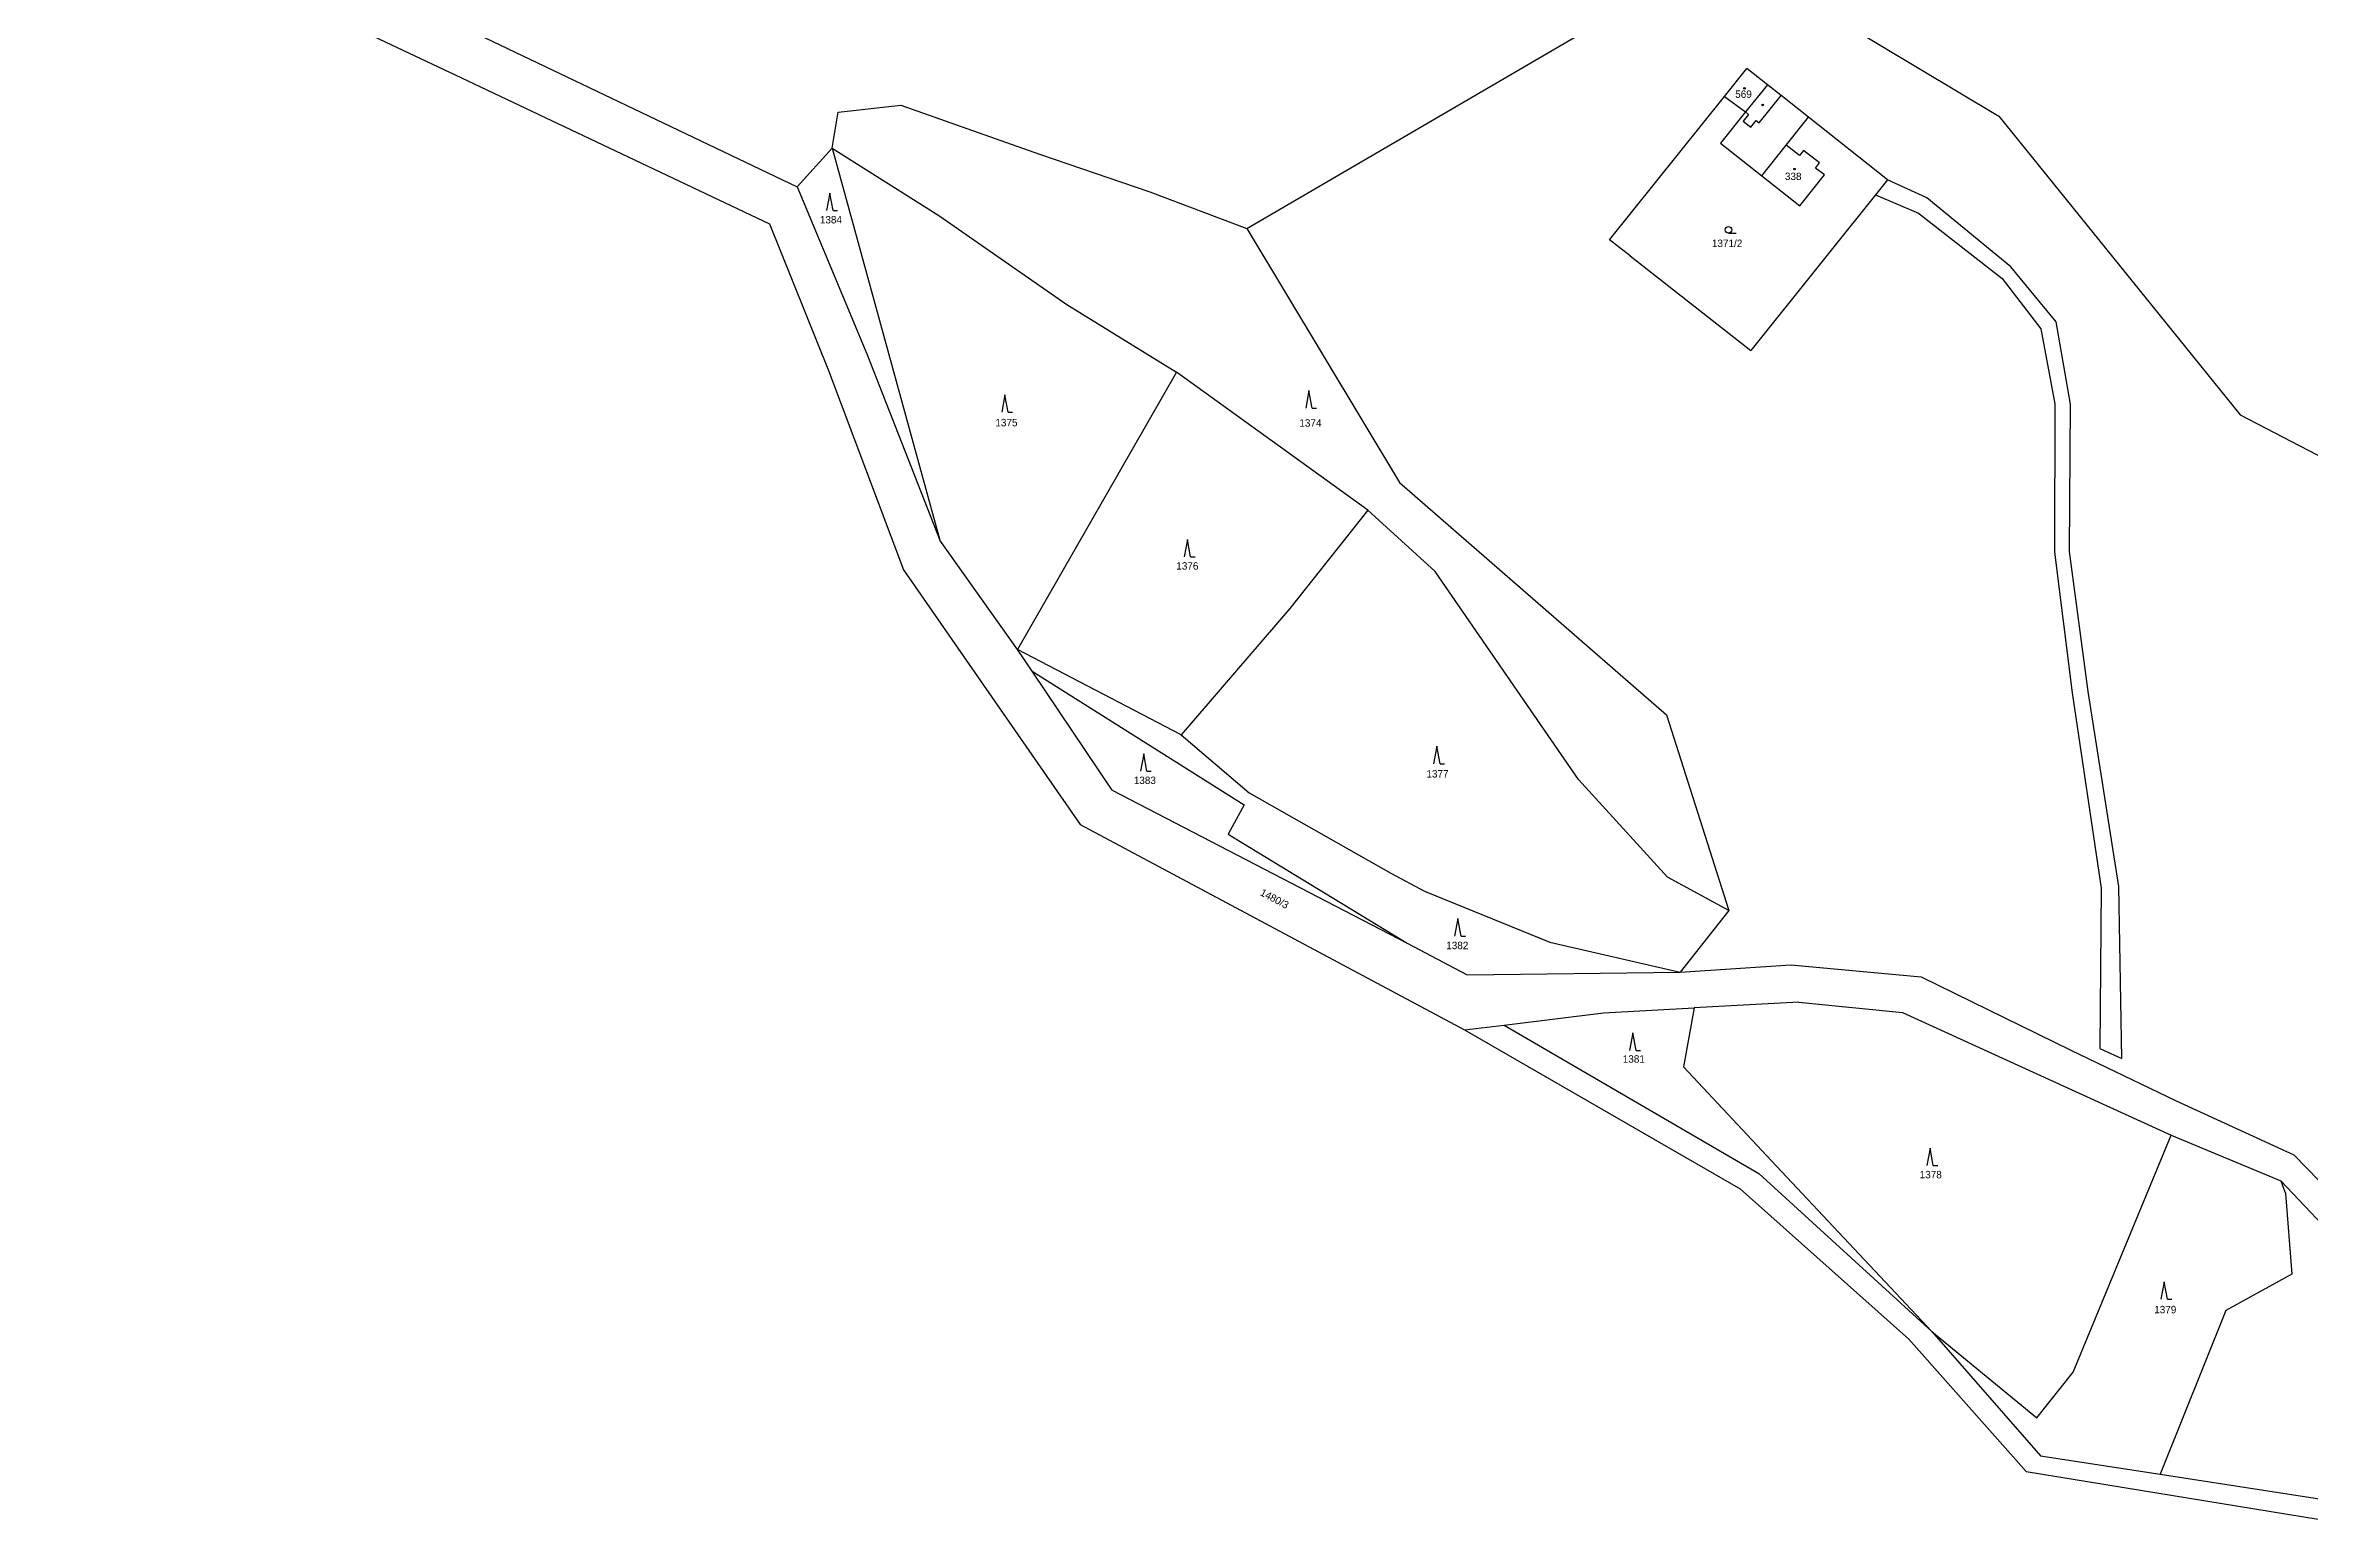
# Model space of a CAD drawing. Extents: x -820725 to -814908, y -1038210 to -1035296.
# Drawn here: x -819941 to -819423, y -1036396 to -1036058 of the extents above; entities that cross this region are included whole.
import ezdxf
from ezdxf.enums import TextEntityAlignment as Align

# ---------------------------------------------------------------- set-up
doc = ezdxf.new("R2010")
doc.units = 0
doc.header["$MEASUREMENT"] = 0
doc.linetypes.add('0_051C', pattern=[0])
for name, color, linetype in [('18', 1, 'CONTINUOUS'), ('21800', 1, 'CONTINUOUS'), ('21900', 1, 'CONTINUOUS'), ('23700', 1, 'CONTINUOUS'), ('304', 1, 'CONTINUOUS'), ('308', 1, 'CONTINUOUS'), ('402', 1, 'CONTINUOUS'), ('404', 1, 'CONTINUOUS')]:
    doc.layers.add(name, color=color, linetype=linetype)

# ---------------------------------------------------------------- blocks, each defined once
blk = doc.blocks.new('4_02$0')
at = {"layer": '404', "color": 255, "linetype": 'Continuous'}
blk.add_circle((-0.01, 0), 0.175, dxfattribs=at)
blk = doc.blocks.new('3_08$5')
at = {"layer": '308', "color": 255, "linetype": 'Continuous'}
for p, q in [((0, 4), (-0.75, 0)), ((0.75, 0), (0, 4)), ((0.75, 0), (1.75, 0))]:
    blk.add_line(p, q, dxfattribs=at)
blk = doc.blocks.new('3_04$3')
at = {"layer": '304', "color": 255, "linetype": 'Continuous'}
blk.add_line((0.01, 0), (1.76, 0), dxfattribs=at)
blk.add_circle((0.01, 0.75), 0.75, dxfattribs=at)

msp = doc.modelspace()

# ---------------------------------------------------------------- linework, layer by layer
at = {"layer": '21800', "color": 255, "linetype": 'Continuous'}
for p, q in [((-819549.39, -1036075.72), (-819544.38, -1036069.46)), ((-819551.81, -1036073.79), (-819553.03, -1036075.31)), ((-819553.03, -1036075.31), (-819551.27, -1036076.71)), ((-819552.51, -1036073.22), (-819551.81, -1036073.79)), ((-819551.27, -1036076.71), (-819550.05, -1036075.19)), ((-819550.05, -1036075.19), (-819549.39, -1036075.72)), ((-819548.76, -1036087.83), (-819543.18, -1036080.79))]:
    msp.add_line(p, q, dxfattribs=at)
at = {"layer": '21900', "color": 3, "linetype": 'Continuous'}
for p, q in [((-819941.38, -1036020.48), (-819846.18, -1036065.37)), ((-819666.58, -1036099.89), (-819557.72, -1036036.3)), ((-819557.72, -1036036.3), (-819494.54, -1036074.19)), ((-819849.25, -1036052.2), (-819769.39, -1036090.34)), ((-819846.18, -1036065.37), (-819775.73, -1036098.84)), ((-819557.33, -1036069.66), (-819552.2, -1036063.26)), ((-819547.51, -1036066.98), (-819552.51, -1036073.22)), ((-819547.51, -1036066.98), (-819552.2, -1036063.26)), ((-819544.38, -1036069.46), (-819547.51, -1036066.98)), ((-819760.01, -1036073.3), (-819745.71, -1036071.65)), ((-819745.71, -1036071.65), (-819713.96, -1036082.88)), ((-819583.63, -1036102.45), (-819557.33, -1036069.66)), ((-819557.33, -1036069.66), (-819552.51, -1036073.22)), ((-819538.13, -1036074.42), (-819544.38, -1036069.46)), ((-819761.38, -1036081.47), (-819760.01, -1036073.3)), ((-819552.51, -1036073.22), (-819558.21, -1036080.32)), ((-819543.18, -1036080.79), (-819538.13, -1036074.42)), ((-819520.06, -1036088.74), (-819538.13, -1036074.42)), ((-819494.54, -1036074.19), (-819439.39, -1036142.52)), ((-819769.39, -1036090.34), (-819761.38, -1036081.47)), ((-819761.38, -1036081.47), (-819737.01, -1036096.91)), ((-819761.38, -1036081.47), (-819736.79, -1036171.22)), ((-819713.96, -1036082.88), (-819688.72, -1036091.46)), ((-819558.21, -1036080.32), (-819548.76, -1036087.83)), ((-819540.13, -1036083.19), (-819543.18, -1036080.79)), ((-819539.21, -1036082.01), (-819540.13, -1036083.19)), ((-819535.58, -1036084.87), (-819539.21, -1036082.01)), ((-819548.76, -1036087.83), (-819540.05, -1036094.67)), ((-819540.05, -1036094.67), (-819534.47, -1036087.64)), ((-819536.5, -1036086.04), (-819535.58, -1036084.87)), ((-819534.47, -1036087.64), (-819536.5, -1036086.04)), ((-819769.39, -1036090.34), (-819753.49, -1036128.56)), ((-819688.72, -1036091.46), (-819666.58, -1036099.89)), ((-819520.06, -1036088.74), (-819551.28, -1036127.79)), ((-819737.01, -1036096.91), (-819707.73, -1036117.25)), ((-819775.73, -1036098.84), (-819762.27, -1036132.35)), ((-819666.58, -1036099.89), (-819631.63, -1036158.04)), ((-819578.91, -1036106.15), (-819583.63, -1036102.45)), ((-819578.91, -1036106.15), (-819551.28, -1036127.79)), ((-819707.73, -1036117.25), (-819682.68, -1036132.72)), ((-819753.49, -1036128.56), (-819736.79, -1036171.22)), ((-819762.27, -1036132.35), (-819745.09, -1036177.96)), ((-819682.68, -1036132.72), (-819719.03, -1036196.23)), ((-819638.89, -1036164.35), (-819682.68, -1036132.72)), ((-819439.39, -1036142.52), (-819342.32, -1036193.06)), ((-819631.63, -1036158.04), (-819570.58, -1036211.14)), ((-819638.89, -1036164.35), (-819656.74, -1036186.81)), ((-819623.49, -1036178.37), (-819638.89, -1036164.35)), ((-819719.03, -1036196.23), (-819736.79, -1036171.22)), ((-819745.09, -1036177.96), (-819704.72, -1036236.28)), ((-819590.7, -1036225.99), (-819623.49, -1036178.37)), ((-819656.74, -1036186.81), (-819681.6, -1036215.76)), ((-819715.7, -1036201.16), (-819719.03, -1036196.23)), ((-819681.6, -1036215.76), (-819719.03, -1036196.23)), ((-819697.35, -1036228.37), (-819715.7, -1036201.16)), ((-819715.7, -1036201.16), (-819667.16, -1036231.78)), ((-819570.58, -1036211.14), (-819556.29, -1036255.96)), ((-819681.6, -1036215.76), (-819666.01, -1036229.02)), ((-819570.37, -1036248.29), (-819590.7, -1036225.99)), ((-819697.35, -1036228.37), (-819629.93, -1036263.43)), ((-819667.16, -1036231.78), (-819670.85, -1036238.5)), ((-819666.01, -1036229.02), (-819633.62, -1036247.38)), ((-819704.72, -1036236.28), (-819616.77, -1036283.28)), ((-819670.85, -1036238.5), (-819629.93, -1036263.43)), ((-819633.62, -1036247.38), (-819625.91, -1036251.51)), ((-819556.29, -1036255.96), (-819570.37, -1036248.29)), ((-819625.91, -1036251.51), (-819597.29, -1036263.17)), ((-819556.29, -1036255.96), (-819567.46, -1036270.04)), ((-819629.93, -1036263.43), (-819616.16, -1036270.68)), ((-819597.29, -1036263.17), (-819567.46, -1036270.04)), ((-819567.46, -1036270.04), (-819542.17, -1036268.38)), ((-819542.17, -1036268.38), (-819512.32, -1036271.11)), ((-819616.16, -1036270.68), (-819567.46, -1036270.04)), ((-819512.32, -1036271.11), (-819478.1, -1036287.93)), ((-819607.72, -1036282.21), (-819584.96, -1036279.35)), ((-819584.96, -1036279.35), (-819564.24, -1036278.21)), ((-819564.24, -1036278.21), (-819566.72, -1036291.73)), ((-819540.31, -1036276.9), (-819564.24, -1036278.21)), ((-819540.31, -1036276.9), (-819516.58, -1036279.27)), ((-819516.58, -1036279.27), (-819455.18, -1036307.36)), ((-819616.77, -1036283.28), (-819607.72, -1036282.21)), ((-819616.77, -1036283.28), (-819553.7, -1036319.61)), ((-819607.72, -1036282.21), (-819549.49, -1036316.15)), ((-819478.1, -1036287.93), (-819453.98, -1036299.52)), ((-819566.72, -1036291.73), (-819545.44, -1036314.43)), ((-819453.98, -1036299.52), (-819427.06, -1036311.83)), ((-819477.55, -1036361.6), (-819455.18, -1036307.36)), ((-819455.18, -1036307.36), (-819430.1, -1036317.79)), ((-819509.93, -1036352.28), (-819549.49, -1036316.15)), ((-819545.44, -1036314.43), (-819509.93, -1036352.28)), ((-819427.06, -1036311.83), (-819421.33, -1036317.77)), ((-819553.7, -1036319.61), (-819515.16, -1036354)), ((-819430.1, -1036317.79), (-819412.04, -1036336.88)), ((-819430.1, -1036317.79), (-819429, -1036320.69)), ((-819429, -1036320.69), (-819427.54, -1036339.17)), ((-819427.54, -1036339.17), (-819442.65, -1036347.45)), ((-819509.93, -1036352.28), (-819485.07, -1036380.71)), ((-819509.93, -1036352.28), (-819485.85, -1036372)), ((-819442.65, -1036347.45), (-819457.7, -1036384.93)), ((-819515.16, -1036354), (-819488.3, -1036384.31)), ((-819485.85, -1036372), (-819477.55, -1036361.6)), ((-819485.07, -1036380.71), (-819457.7, -1036384.93)), ((-819488.3, -1036384.31), (-819417.8, -1036395.8)), ((-819457.7, -1036384.93), (-819416.8, -1036391.23))]:
    msp.add_line(p, q, dxfattribs=at)
at = {"layer": '23700', "color": 255, "linetype": '0_051C'}
msp.add_lwpolyline([(-819520.06, -1036088.74), (-819522.78, -1036092.15), (-819512.93, -1036096.41), (-819493.82, -1036111.32), (-819484.95, -1036122.86), (-819481.77, -1036140), (-819481.86, -1036173.97), (-819477.79, -1036206.13), (-819471.17, -1036250.83), (-819471.5, -1036287.5), (-819466.46, -1036289.81), (-819467.13, -1036250.44), (-819474.13, -1036205.79), (-819478.43, -1036173.8), (-819478.14, -1036140.07), (-819481.47, -1036121.23), (-819491.81, -1036108.68), (-819511.06, -1036092.86), (-819520.06, -1036088.74)], close=True, dxfattribs=at)

# ---------------------------------------------------------------- block references
at = {"layer": '304', "color": 0, "linetype": 'ByBlock'}
msp.add_blockref('3_04$3', (-819556.39, -1036100.95), dxfattribs=at)
at = {"layer": '308', "color": 0, "linetype": 'ByBlock'}
for p in [(-819761.96, -1036095.79), (-819721.89, -1036141.93), (-819652.36, -1036140.96), (-819680.17, -1036175.03), (-819690.16, -1036224.09), (-819623.13, -1036222.36), (-819618.3, -1036261.79), (-819578.26, -1036287.95), (-819510.3, -1036314.31), (-819456.76, -1036344.88)]:
    msp.add_blockref('3_08$5', p, dxfattribs=at)
at = {"layer": '402', "color": 0, "linetype": 'ByBlock'}
msp.add_blockref('4_02$0', (-819548.57, -1036071.61), dxfattribs=at)
at = {"layer": '404', "color": 0, "linetype": 'ByBlock'}
for p in [(-819552.73, -1036067.82), (-819541.29, -1036086.29)]:
    msp.add_blockref('4_02$0', p, dxfattribs=at)

# ---------------------------------------------------------------- texts
at = {"layer": '18', "color": 255, "linetype": 'Continuous'}
for s, p in [('569', (-819552.97, -1036070.5)), ('338', (-819541.6, -1036089.31)), ('1384', (-819761.7, -1036099.23)), ('1371/2', (-819556.72, -1036104.63)), ('1375', (-819721.55, -1036145.66)), ('1374', (-819652.02, -1036145.74)), ('1376', (-819680.17, -1036178.45)), ('1383', (-819689.89, -1036227.51)), ('1377', (-819622.96, -1036226.03)), ('1382', (-819618.43, -1036265.3)), ('1381', (-819578.05, -1036291.27)), ('1378', (-819510.14, -1036317.73)), ('1379', (-819456.5, -1036348.62))]:
    msp.add_text(s, height=1.7, dxfattribs=at).set_placement(p, align=Align.BOTTOM_CENTER)
msp.add_text('1480/3', height=1.7, rotation=332, dxfattribs=at).set_placement((-819660.87, -1036254.44), align=Align.BOTTOM_CENTER)

doc.saveas('drawing.dxf')
